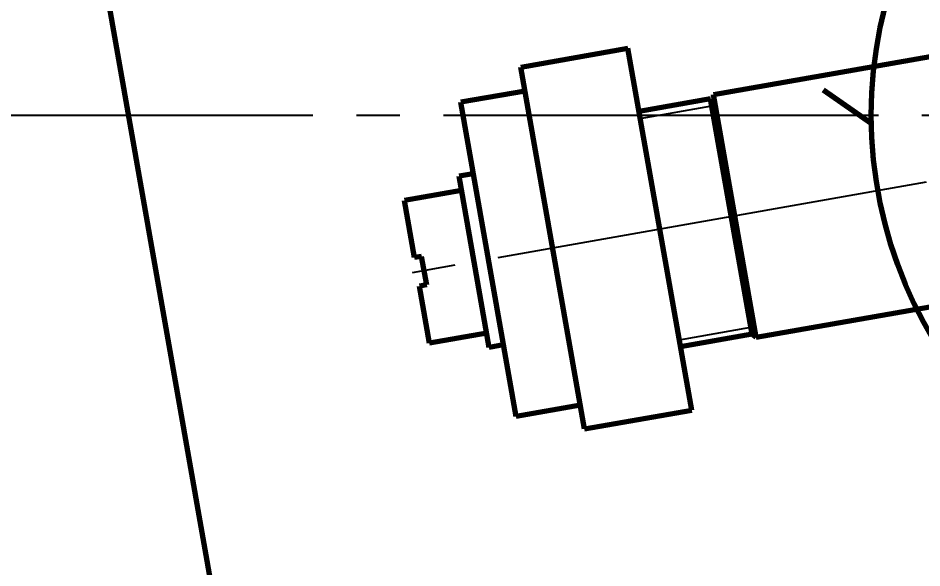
# Model space of a CAD drawing. Header units: millimetres. Extents: x -14850 to 14850, y -10500 to 10500.
# Drawn here: x -8473.4 to -8411.1, y 3883.9 to 3921.9 of the extents above; entities that cross this region are included whole.
import ezdxf

# ---------------------------------------------------------------- set-up
doc = ezdxf.new("R2010")
doc.units = ezdxf.units.MM
doc.linetypes.add('EB_DASHDOT', pattern=[39, 30, -3, 3, -3])
for name, color, linetype, lineweight in [('CAXA0', 7, 'Continuous', 70), ('CAXA1', 1, 'EB_DASHDOT', 25), ('CAXA3', 7, 'Continuous', 25), ('CAXA4', 3, 'Continuous', 25)]:
    doc.layers.add(name, color=color, linetype=linetype, lineweight=lineweight)
doc.styles.add('标准', font='', dxfattribs={"width": 0.667})
doc.styles.get('标准').set_extended_font_data('NSimSun')
doc.dimstyles.new('标准', dxfattribs={"dimscale": 50, "dimtxt": 3.5, "dimasz": 3, "dimexe": 2, "dimexo": 0, "dimtad": 1, "dimdec": 1, "dimzin": 12, "dimdsep": 46, "dimtxsty": '标准', "dimcen": 0, "dimdle": 4, "dimaunit": 1, "dimazin": 2, "dimtfac": 1, "dimtdec": 3, "dimtmove": 0, "dimatfit": 3, "dimfxl": 0, "dimtolj": 1, "dimtzin": 0, "dimarcsym": 0})

# ---------------------------------------------------------------- blocks, each defined once
blk = doc.blocks.new('CAXBLOCK127', base_point=(-8384.606, 3915.173))
at = {"layer": 'CAXA0'}
blk.add_line((-8469.706, 3937.096), (-8457.076, 3865.467), dxfattribs=at)
blk = doc.blocks.new('CAXBLOCK150', base_point=(-8409.226, 3910.832))
at = {"layer": 'CAXA0'}
for p, q in [((-8438.774, 3918.488), (-8431.388, 3919.791)), ((-8426.987, 3894.834), (-8431.388, 3919.791)), ((-8425.493, 3916.595), (-8409.235, 3919.462)), ((-8434.373, 3893.532), (-8438.774, 3918.488)), ((-8438.484, 3916.843), (-8442.915, 3916.062)), ((-8417.915, 3916.916), (-8414.6, 3914.595)), ((-8425.696, 3916.305), (-8430.62, 3915.437)), ((-8422.831, 3900.056), (-8425.696, 3916.305)), ((-8422.541, 3899.853), (-8425.493, 3916.595)), ((-8439.095, 3894.396), (-8442.915, 3916.062)), ((-8442.047, 3911.137), (-8443.032, 3910.964)), ((-8440.948, 3899.146), (-8443.032, 3910.964)), ((-8442.858, 3909.979), (-8446.797, 3909.284)), ((-8446.103, 3905.345), (-8446.797, 3909.284)), ((-8445.61, 3905.432), (-8446.103, 3905.345)), ((-8445.263, 3903.462), (-8445.61, 3905.432)), ((-8445.263, 3903.462), (-8445.756, 3903.376)), ((-8445.061, 3899.436), (-8445.756, 3903.376)), ((-8422.541, 3899.853), (-8406.283, 3902.72)), ((-8441.122, 3900.131), (-8445.061, 3899.436)), ((-8422.831, 3900.056), (-8427.755, 3899.188)), ((-8422.541, 3899.853), (-8422.831, 3900.056)), ((-8439.963, 3899.32), (-8440.948, 3899.146)), ((-8434.663, 3895.177), (-8439.095, 3894.396)), ((-8434.373, 3893.532), (-8426.987, 3894.834))]:
    blk.add_line(p, q, dxfattribs=at)
at = {"layer": 'CAXA1', "linetype": 'EB_DASHDOT', "lineweight": 25}
blk.add_line((-8410.814, 3910.552), (-8446.776, 3904.211), dxfattribs=at)
at = {"layer": 'CAXA3'}
for p, q in [((-8430.533, 3914.945), (-8425.609, 3915.813)), ((-8427.842, 3899.68), (-8422.918, 3900.548))]:
    blk.add_line(p, q, dxfattribs=at)
blk = doc.blocks.new('*D869')
at = {"layer": 'CAXA4', "linetype": 'Continuous', "lineweight": 25}
for points in [[(-11382.378, 8429.331), (-11232.378, 8448.081), (-11232.378, 8410.581)], [(657.622, 8429.331), (507.622, 8448.081), (507.622, 8410.581)]]:
    blk.add_hatch(color=0, dxfattribs=at).paths.add_polyline_path(points, flags=0)
at = {"layer": 'CAXA4', "color": 0, "linetype": 'Continuous', "lineweight": 25}
for p, q in [((-11382.378, 3016.673), (-11382.378, 8529.331)), ((657.622, 3326.673), (657.622, 8529.331)), ((657.622, 8429.331), (-11382.378, 8429.331))]:
    blk.add_line(p, q, dxfattribs=at)
at = {"layer": 'CAXA4', "color": 0, "linetype": 'Continuous', "lineweight": 25, "insert": (-5597.269, 8700.331), "char_height": 175, "attachment_point": 1, "style": '标准'}
blk.add_mtext('\\fNSimSun|b0|i0|p34;12040', dxfattribs=at)

msp = doc.modelspace()

# ---------------------------------------------------------------- linework, layer by layer
at = {"layer": 'CAXA0'}
msp.add_circle((-8384.606, 3915.173), 30, dxfattribs=at)
msp.add_circle((-8384.606, 3915.173), 30, dxfattribs=at)
at = {"layer": 'CAXA1', "linetype": 'EB_DASHDOT', "lineweight": 25}
msp.add_line((-8756.113, 3915.173), (-8343.175, 3915.173), dxfattribs=at)

# ---------------------------------------------------------------- block references
at = {"layer": 'CAXA0'}
for name, p in [('CAXBLOCK127', (-8384.606, 3915.173)), ('CAXBLOCK150', (-8409.226, 3910.832))]:
    msp.add_blockref(name, p, dxfattribs=at)

# ---------------------------------------------------------------- dimensions: what is measured, and where the dimension line sits
at = {"layer": 'CAXA4'}
dim = msp.add_linear_dim(base=(-5362.378, 8429.331), p1=(657.622, 3326.673), p2=(-11382.378, 3016.673), text='\\fNSimSun;12040', dimstyle='标准', dxfattribs=at)
dim.commit()
dim.dimension.update_dxf_attribs({"geometry": '*D869', "text_midpoint": (-5362.378, 8580.456)})

doc.saveas('drawing.dxf')
